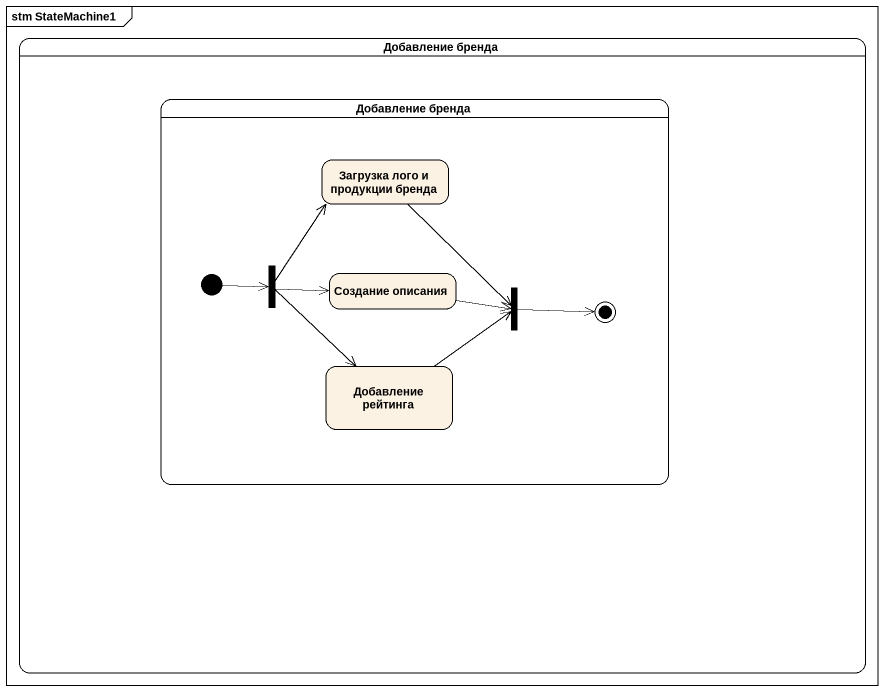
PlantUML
@startuml
mainframe stm StateMachine1
hide empty description
state "Добавление бренда" as Добавление_бренда {
  state "Добавление бренда" as Добавление_бренда_2 {
    state "Загрузка лого и продукции бренда" as Загрузка_лого_и_продукции
    state fork1 <<fork>>
    state "Создание описания" as Создание_описания
    state fork2 <<join>>
    state "Добавление рейтинга" as Добавление_рейтинга
    [*] -right-> fork1
    fork2 -right-> [*]
  }
}
Загрузка_лого_и_продукции --> fork2
fork1 -up-> Загрузка_лого_и_продукции
fork1 -right-> Создание_описания
fork1 --> Добавление_рейтинга
Создание_описания -right-> fork2
Добавление_рейтинга -up-> fork2
@enduml
